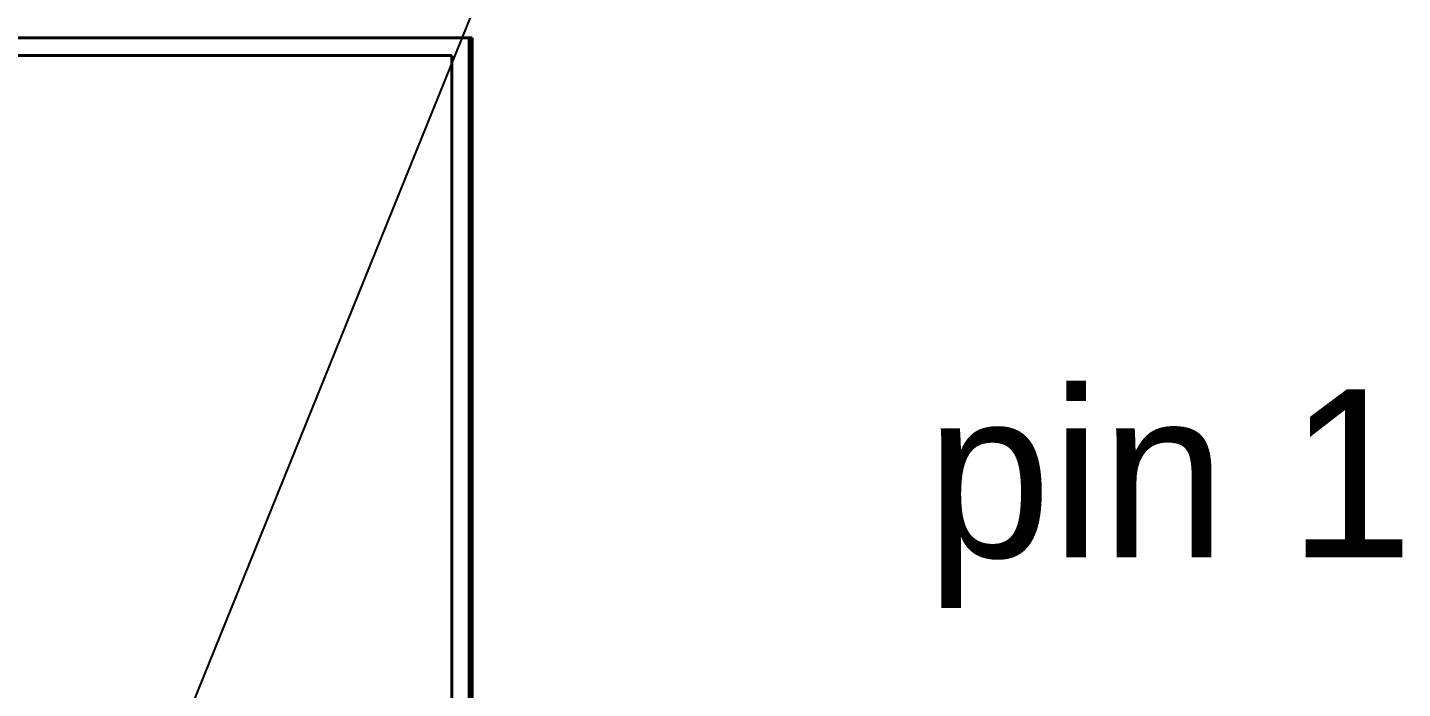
# Model space of a CAD drawing. Header units: millimetres. Extents: x 15 to 292, y 5 to 205.
# Drawn here: x 215.35 to 234.93, y 181.34 to 190.75 of the extents above; entities that cross this region are included whole.
import ezdxf

# ---------------------------------------------------------------- set-up
doc = ezdxf.new("R2010")
doc.units = ezdxf.units.MM
doc.layers.add('Annotations', color=7, linetype='Continuous')
doc.layers.add('Geometries', color=7, linetype='Continuous')
doc.dimstyles.new('ISO-25', dxfattribs={"dimtxt": 2.5, "dimasz": 2.5, "dimexe": 1.25, "dimexo": 0.625, "dimtad": 1, "dimtxsty": 'Standard', "dimcen": 2.5, "dimadec": 0, "dimazin": 0, "dimtfac": 1, "dimtmove": 0, "dimatfit": 3, "dimfxl": 1, "dimarcsym": 0})

msp = doc.modelspace()

# ---------------------------------------------------------------- linework, layer by layer
at = {"layer": 'Geometries', "linetype": 'Continuous', "lineweight": 40}
for p, q in [((197.64, 190.605), (221.64, 190.605)), ((221.64, 190.605), (221.64, 157.605)), ((221.683, 190.605), (221.64, 190.605)), ((221.683, 152.605), (221.683, 190.605)), ((221.39, 190.355), (197.89, 190.355)), ((221.39, 190.355), (221.39, 157.855))]:
    msp.add_line(p, q, dxfattribs=at)

# ---------------------------------------------------------------- texts
at = {"layer": 'Annotations', "linetype": 'Continuous', "lineweight": 15, "insert": (228.148, 184.04), "char_height": 1.79438, "width": 84.66672, "attachment_point": 4}
msp.add_mtext('{\\fSF-Mono-Regular-Extended.ttf|b0|i0|c0|p0;\\H1.333333x;pin 1}', dxfattribs=at)

# ---------------------------------------------------------------- leaders
at = {"layer": 'Annotations', "linetype": 'Continuous', "lineweight": 15}
msp.add_leader([(216.425, 177.965), (221.834, 191.334)], dimstyle='ISO-25', dxfattribs=at)

doc.saveas('drawing.dxf')
